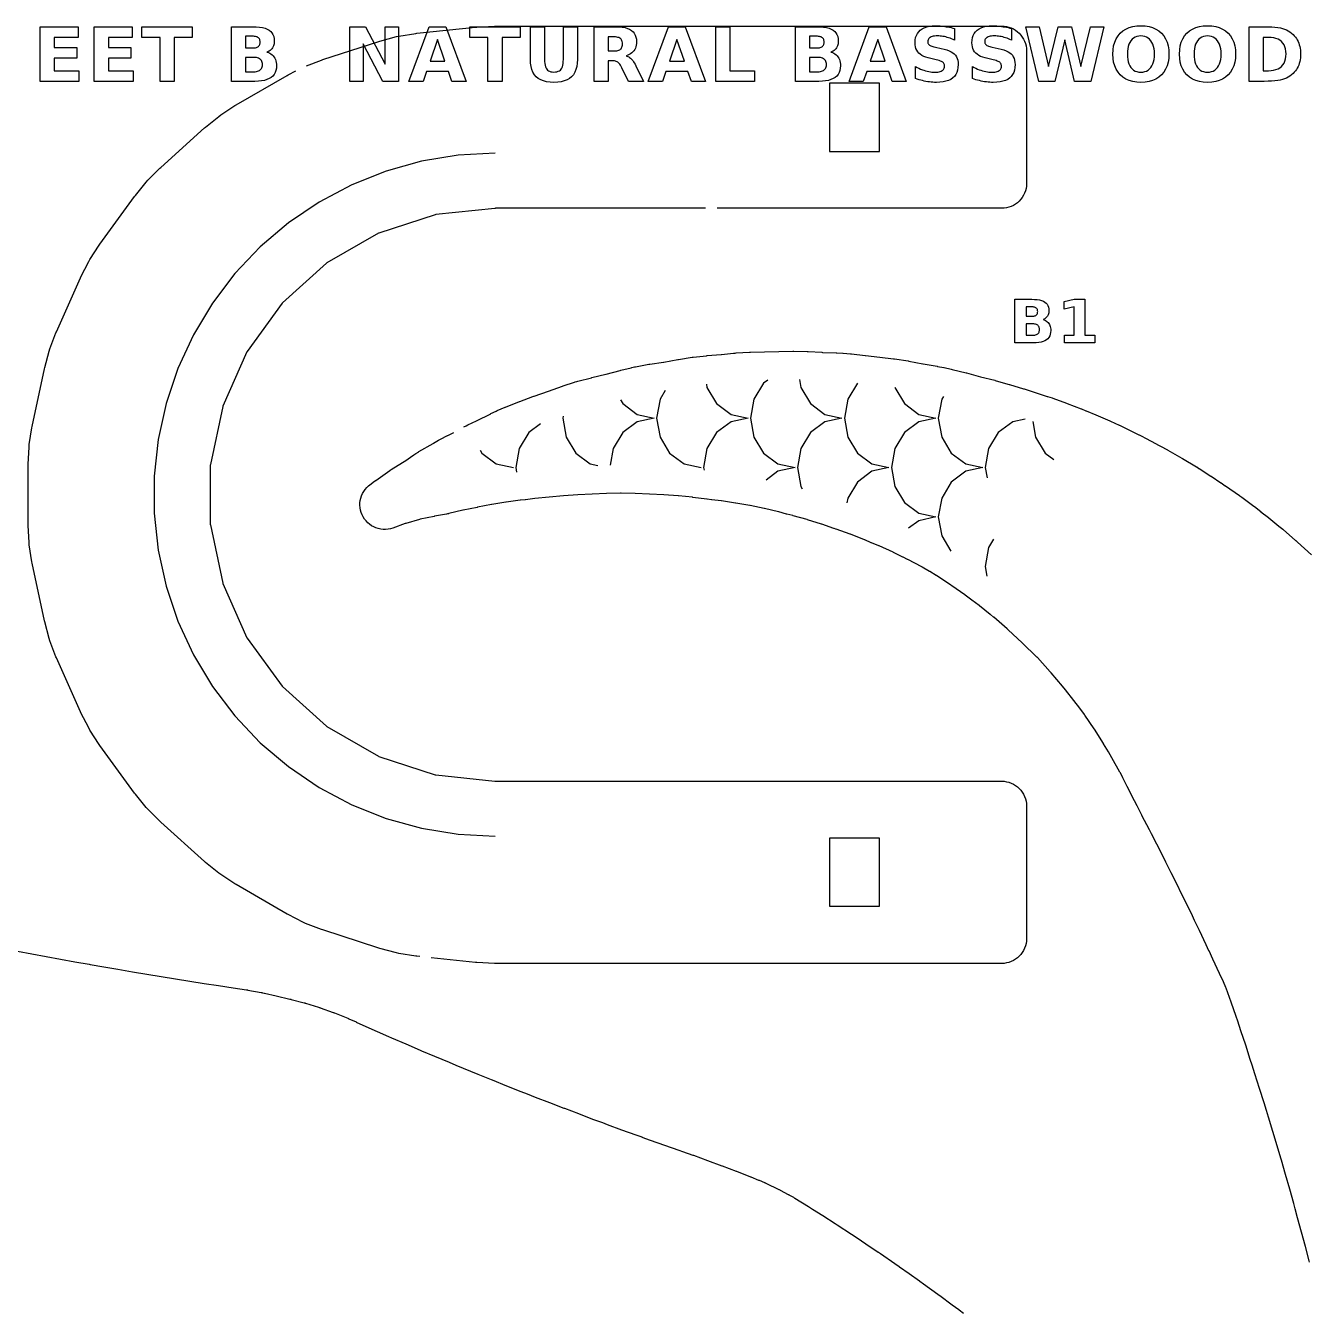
# Model space of a CAD drawing. Header units: millimetres. Extents: x 1 to 297, y 5 to 290.
# Drawn here: x 81.9 to 153.3, y 218.5 to 290.1 of the extents above; entities that cross this region are included whole.
import ezdxf

# ---------------------------------------------------------------- set-up
doc = ezdxf.new("R2010")
doc.units = ezdxf.units.MM
for name, color, linetype in [('CUT', 1, 'CONTINUOUS'), ('ENGRAVE', 5, 'CONTINUOUS'), ('SCORE', 7, 'CONTINUOUS')]:
    doc.layers.add(name, color=color, linetype=linetype)

msp = doc.modelspace()

# ---------------------------------------------------------------- linework, layer by layer
at = {"layer": 'CUT', "color": 1}
for points in [[(97.4997, 287.8612), (98.3443, 288.1855), (98.4103, 288.2088), (101.5286, 289.222), (101.5958, 289.2419), (102.511, 289.4872), (102.6479, 289.5163), (103.5837, 289.6645), (103.6532, 289.6736), (106.914, 290.0164), (106.9838, 290.0218), (107.9631, 290.0732), (108.0331, 290.075), (136.2018, 290.075), (136.3348, 290.0685), (136.4683, 290.0487), (136.5992, 290.0159), (136.7262, 289.9704), (136.8482, 289.9127), (136.964, 289.8433), (137.0723, 289.763), (137.1723, 289.6723), (137.263, 289.5723), (137.3433, 289.464), (137.4127, 289.3482), (137.4704, 289.2262), (137.5159, 289.0992), (137.5487, 288.9683), (137.5685, 288.8348), (137.575, 288.7018), (137.575, 281.3082), (137.5685, 281.1752), (137.5487, 281.0417), (137.5159, 280.9108), (137.4704, 280.7838), (137.4127, 280.6618), (137.3433, 280.546), (137.263, 280.4377), (137.1723, 280.3377), (137.0723, 280.247), (136.964, 280.1667), (136.8482, 280.0973), (136.7262, 280.0396), (136.5992, 279.9941), (136.4683, 279.9613), (136.3348, 279.9415), (136.2018, 279.935), (120.3532, 279.935)], [(103.8061, 238.3103), (103.6532, 238.3264), (103.5837, 238.3355), (102.6479, 238.4837), (102.511, 238.5128), (101.5958, 238.7581), (101.5286, 238.778), (98.4103, 239.7912), (98.3443, 239.8145), (97.4597, 240.1541), (97.3318, 240.211), (96.4876, 240.6412), (96.4261, 240.6746), (93.5866, 242.314), (93.5269, 242.3506), (92.7322, 242.8666), (92.619, 242.9489), (91.8826, 243.5452), (91.8294, 243.5907), (89.3928, 245.7846), (89.342, 245.8328), (88.672, 246.5028), (88.5783, 246.6068), (87.982, 247.3432), (87.9394, 247.3987), (86.0122, 250.0513), (85.9725, 250.109), (85.4565, 250.9037), (85.3865, 251.0249), (84.9563, 251.8691), (84.9262, 251.9323), (83.5926, 254.9277), (83.5658, 254.9923), (83.2262, 255.8769), (83.183, 256.0101), (82.9377, 256.9253), (82.9214, 256.9934), (82.2397, 260.2005), (82.2269, 260.2693), (82.0787, 261.2052), (82.0641, 261.3444), (82.0145, 262.2906), (82.0126, 262.3606), (82.0126, 265.6394), (82.0145, 265.7094), (82.0641, 266.6556), (82.0787, 266.7948), (82.2269, 267.7307), (82.2397, 267.7995), (82.9214, 271.0066), (82.9377, 271.0747), (83.183, 271.9899), (83.2262, 272.1231), (83.5658, 273.0077), (83.5926, 273.0723), (84.9262, 276.0677), (84.9563, 276.1309), (85.3865, 276.9751), (85.4565, 277.0963), (85.9725, 277.891), (86.0122, 277.9487), (87.9394, 280.6013), (87.982, 280.6568), (88.5783, 281.3932), (88.672, 281.4972), (89.342, 282.1672), (89.3928, 282.2154), (91.8294, 284.4093), (91.8826, 284.4548), (92.619, 285.0511), (92.7322, 285.1334), (93.5269, 285.6494), (93.5866, 285.686), (96.4261, 287.3254), (96.4876, 287.3588), (96.9155, 287.5769)], [(119.7032, 279.935), (108.018, 279.935), (108.0037, 279.9346), (107.9886, 279.9334), (104.701, 279.5879), (104.6738, 279.5822), (101.5322, 278.5614), (101.5068, 278.5501), (98.646, 276.8984), (98.6236, 276.8821), (96.1687, 274.6718), (96.1501, 274.6512), (94.2085, 271.9787), (94.1946, 271.9547), (92.851, 268.9369), (92.8424, 268.9105), (92.1556, 265.6794), (92.1526, 265.6518), (92.1526, 262.3485), (92.1555, 262.3208), (92.8423, 259.0897), (92.8509, 259.0633), (94.1945, 256.0455), (94.2083, 256.0215), (96.15, 253.349), (96.1685, 253.3284), (98.6234, 251.118), (98.6458, 251.1017), (101.5066, 249.45), (101.532, 249.4387), (104.6736, 248.4179), (104.7008, 248.4121), (107.9889, 248.0665), (108.0032, 248.0654), (108.0183, 248.065), (136.2018, 248.065), (136.3348, 248.0585), (136.4683, 248.0387), (136.5992, 248.0059), (136.7262, 247.9604), (136.8482, 247.9027), (136.964, 247.8333), (137.0723, 247.753), (137.1723, 247.6623), (137.263, 247.5623), (137.3433, 247.454), (137.4127, 247.3382), (137.4704, 247.2162), (137.5159, 247.0892), (137.5487, 246.9583), (137.5685, 246.8248), (137.575, 246.6918), (137.575, 239.2982), (137.5685, 239.1652), (137.5487, 239.0317), (137.5159, 238.9008), (137.4704, 238.7738), (137.4127, 238.6518), (137.3433, 238.536), (137.263, 238.4277), (137.1723, 238.3277), (137.0723, 238.237), (136.964, 238.1567), (136.8482, 238.0873), (136.7262, 238.0296), (136.5992, 237.9841), (136.4683, 237.9513), (136.3348, 237.9315), (136.2018, 237.925), (108.0331, 237.925), (107.9631, 237.9268), (106.9838, 237.9782), (106.914, 237.9836), (104.4526, 238.2424)], [(106.2706, 267.7716), (106.3962, 267.8432), (106.4792, 267.8868), (106.9629, 268.1193), (107.7629, 268.5114), (107.7716, 268.5156), (108.0572, 268.6531), (108.122, 268.6821), (108.5587, 268.8644), (108.5851, 268.8751), (109.3659, 269.1816), (109.3801, 269.1871), (110.1027, 269.4612), (110.1526, 269.4791), (110.1717, 269.4855), (110.9706, 269.759), (110.9797, 269.7622), (111.7596, 270.043), (111.7915, 270.0541), (112.4281, 270.2652), (112.4663, 270.2773), (112.555, 270.3038), (112.6051, 270.3177), (113.3697, 270.5142), (113.3944, 270.5203), (114.1724, 270.7046), (114.1907, 270.7092), (114.9672, 270.9187), (114.9953, 270.9259), (115.5785, 271.0697), (115.6053, 271.076), (115.7591, 271.1106), (115.8111, 271.1212), (116.5637, 271.2593), (116.6121, 271.2673), (117.3757, 271.3786), (117.3996, 271.3826), (118.1658, 271.5255), (118.2093, 271.5329), (118.9604, 271.6475), (119.0205, 271.6553), (119.7727, 271.7353), (119.8137, 271.739), (120.5815, 271.797), (120.6044, 271.7991), (121.2642, 271.8739), (121.2757, 271.8752), (121.3662, 271.8846), (121.4214, 271.8892), (122.1693, 271.9363), (122.2244, 271.9386), (122.9965, 271.9552), (123.0005, 271.9553), (123.795, 271.97), (124.5717, 271.9885), (124.628, 271.9886), (125.3728, 271.975), (125.4332, 271.9725), (126.1935, 271.9241), (126.2136, 271.9232), (126.9796, 271.8996), (127.0277, 271.8972), (127.3605, 271.875), (127.3646, 271.8747), (127.7785, 271.8457), (127.835, 271.8406), (128.6018, 271.7541), (128.6158, 271.7524), (129.4057, 271.6549), (129.4119, 271.6542), (130.1828, 271.5669), (130.2369, 271.5597), (130.9898, 271.4432), (131.0356, 271.4353), (131.8089, 271.2879), (131.8181, 271.2862), (132.5981, 271.1498), (132.6294, 271.144), (132.979, 271.0742), (132.9863, 271.0728), (133.3872, 270.9905), (133.446, 270.977), (134.2095, 270.7841), (134.2283, 270.7792), (135.015, 270.5681), (135.0229, 270.5661), (135.8049, 270.3674), (135.8336, 270.3598), (136.1453, 270.2732), (136.1523, 270.2712), (136.6096, 270.1415), (136.6326, 270.1347), (137.4079, 269.8996), (137.4372, 269.8903), (138.219, 269.6334), (138.2269, 269.6309), (138.7304, 269.4729), (138.7396, 269.47), (139.0033, 269.3852), (139.0447, 269.3711), (139.8073, 269.0979), (139.8452, 269.0837), (140.6225, 268.7784), (140.6329, 268.7743), (140.8844, 268.6731), (140.9026, 268.6656), (141.4251, 268.4463), (141.4334, 268.4428), (142.2147, 268.1086), (142.2459, 268.0948), (142.7375, 267.8696), (142.7438, 267.8666), (143.0158, 267.7403), (143.0491, 267.7243), (143.8277, 267.336), (143.8399, 267.3299), (144.3473, 267.0704), (144.3622, 267.0626), (144.6314, 266.9207), (144.639, 266.9166), (145.4238, 266.4963), (145.4483, 266.4828), (145.8314, 266.2671), (145.8381, 266.2634), (146.2235, 266.0435), (146.2523, 266.0266), (147.031, 265.5562), (147.0474, 265.5462), (147.1709, 265.4691), (147.1895, 265.4573), (147.8352, 265.0396), (147.8469, 265.0319), (148.3982, 264.667), (148.4125, 264.6574), (148.636, 264.5053), (148.6491, 264.4963), (149.4315, 263.95), (149.4555, 263.9328), (149.5512, 263.8628), (149.5579, 263.8579), (150.2345, 263.3565), (150.2558, 263.3404), (150.6165, 263.0618), (150.6232, 263.0566), (151.0366, 262.733), (151.0568, 262.7169), (151.6169, 262.2608), (151.6238, 262.2552), (151.8357, 262.0803), (151.8609, 262.0589), (152.5518, 261.4594), (152.5586, 261.4535), (152.644, 261.3784), (152.6557, 261.368), (153.4355, 260.6657)], [(153.3275, 221.3005), (153.3068, 221.3797), (153.0962, 222.1784), (152.8822, 222.9781), (152.6647, 223.7782), (152.5278, 224.2759), (152.4445, 224.5778), (152.2213, 225.3769), (151.9938, 226.1773), (151.7639, 226.9762), (151.7287, 227.0965), (151.5266, 227.7775), (151.2888, 228.5737), (151.0429, 229.3759), (150.9285, 229.7448), (150.7946, 230.1756), (150.5433, 230.9749), (150.2882, 231.7755), (150.1287, 232.2714), (150.0305, 232.5763), (149.7726, 233.3735), (149.5082, 234.1765), (149.3293, 234.7196), (149.246, 234.9705), (148.972, 235.771), (148.969, 235.7794), (148.6931, 236.5485), (148.6745, 236.5944), (148.534, 236.9043), (148.3192, 237.3682), (147.9511, 238.164), (147.7327, 238.6274), (147.7315, 238.6299), (147.5744, 238.965), (147.1951, 239.7638), (146.9331, 240.3061), (146.9317, 240.3089), (146.8085, 240.5655), (146.4225, 241.3629), (146.1335, 241.9493), (146.1319, 241.9525), (146.0277, 242.1653), (145.6349, 242.9619), (145.3338, 243.5602), (145.332, 243.5638), (145.232, 243.7641), (144.8301, 244.5612), (144.5343, 245.1362), (144.5322, 245.1403), (144.4198, 245.3606), (144.0026, 246.1612), (143.998, 246.17), (143.7333, 246.6874), (143.5908, 246.9658), (143.1838, 247.7606), (143.1782, 247.7716), (142.9352, 248.2573), (142.9311, 248.2652), (142.7801, 248.5564), (142.7715, 248.5724), (142.3336, 249.3587), (142.3288, 249.3672), (142.1375, 249.6982), (142.1331, 249.7058), (141.8668, 250.1517), (141.856, 250.1691), (141.3511, 250.9536), (141.3444, 250.9639), (141.338, 250.9733), (140.8172, 251.7469), (140.8034, 251.7666), (140.5443, 252.1206), (140.5355, 252.1324), (140.215, 252.549), (139.7439, 253.1496), (139.7387, 253.1561), (139.5867, 253.3444), (139.5743, 253.3593), (138.9466, 254.0885), (138.9404, 254.0955), (138.8951, 254.1466), (138.1794, 254.9417), (138.1662, 254.9559), (138.154, 254.9686), (138.1392, 254.9835), (137.3604, 255.7417), (137.3413, 255.7601), (136.5574, 256.4931), (136.5418, 256.5072), (136.5037, 256.5404), (135.7548, 257.185), (135.7481, 257.1906), (135.5728, 257.3372), (135.5615, 257.3464), (134.9629, 257.8232), (134.9455, 257.8366), (134.5405, 258.1361), (134.5302, 258.1438), (134.1663, 258.4182), (134.1455, 258.4332), (133.4176, 258.936), (133.3624, 258.9736), (132.5699, 259.5038), (132.5489, 259.5172), (132.198, 259.7318), (132.1855, 259.7392), (131.7749, 259.9772), (131.7524, 259.9896), (130.9726, 260.3988), (130.9593, 260.4056), (130.7031, 260.5322), (130.7005, 260.5334), (130.1789, 260.7925), (130.1568, 260.8029), (129.3784, 261.1517), (129.3622, 261.1587), (128.9534, 261.3278), (128.9388, 261.334), (128.5798, 261.4875), (128.5631, 261.4944), (127.7827, 261.8013), (127.7645, 261.8081), (126.9821, 262.0874), (126.969, 262.092), (126.8648, 262.1265), (126.8501, 262.1315), (126.185, 262.3606), (126.1681, 262.3661), (125.3871, 262.61), (125.3702, 262.615), (124.5883, 262.8346), (124.573, 262.8387), (124.2301, 262.9255), (124.2151, 262.9294), (123.7888, 263.0426), (123.7744, 263.0462), (122.9932, 263.2335), (122.9741, 263.2378), (122.195, 263.3985), (122.1769, 263.4019), (121.3961, 263.5386), (121.38, 263.5412), (120.5957, 263.657), (120.5838, 263.6586), (120.0647, 263.7248), (120.0515, 263.7266), (119.7965, 263.7617), (119.7845, 263.7632), (118.9989, 263.8556), (118.9852, 263.8571), (118.2, 263.9316), (118.1874, 263.9327), (117.3998, 263.9912), (117.3902, 263.9918), (116.6005, 264.0379), (116.5918, 264.0384), (115.8028, 264.0732), (115.7919, 264.0736), (115.0156, 264.0941), (114.9843, 264.0941), (114.2078, 264.0749), (114.1972, 264.0746), (113.4079, 264.0414), (113.3994, 264.041), (112.611, 263.9969), (112.5989, 263.9961), (111.8102, 263.9363), (111.8021, 263.9357), (111.0109, 263.8652), (111.0033, 263.8645), (110.2135, 263.7841), (109.6907, 263.7264), (109.6722, 263.7245), (109.423, 263.7005), (109.3949, 263.6971), (108.6189, 263.5861), (108.6042, 263.5838), (107.8185, 263.4518), (107.8077, 263.4499), (107.0206, 263.303), (107.0084, 263.3006), (106.2243, 263.1377), (106.2082, 263.1341), (105.4255, 262.9494), (105.408, 262.9454), (105.3485, 262.9322), (105.2966, 262.9217), (104.6238, 262.8002), (104.6052, 262.7965), (103.8393, 262.6336), (103.7975, 262.6232), (103.0394, 262.4052), (103.0064, 262.3947), (102.3063, 262.1497), (102.1774, 262.1117), (102.0436, 262.0862), (101.9079, 262.0741), (101.7716, 262.0755), (101.6362, 262.0904), (101.5029, 262.1186), (101.3731, 262.1599), (101.248, 262.2138), (101.1288, 262.2798), (101.0168, 262.3573), (100.9129, 262.4455), (100.8183, 262.5435), (100.7339, 262.6504), (100.6604, 262.7651), (100.5987, 262.8866), (100.5493, 263.0136), (100.5127, 263.1448), (100.4893, 263.279), (100.4792, 263.4148), (100.4827, 263.551), (100.4996, 263.6862), (100.5298, 263.8191), (100.573, 263.9483), (100.6287, 264.0726), (100.6965, 264.1907), (100.7757, 264.3016), (100.8654, 264.4041), (100.9635, 264.496), (101.0994, 264.6111), (101.2198, 264.702), (101.3507, 264.7896), (101.3641, 264.7989), (102.1435, 265.3514), (102.1665, 265.3685), (102.2167, 265.4077), (102.3624, 265.5069), (102.9366, 265.8445), (102.9806, 265.873), (103.4804, 266.2278), (103.583, 266.2938), (103.7607, 266.397), (103.7641, 266.399), (104.5561, 266.8557), (104.5675, 266.8624), (104.8524, 267.035), (104.9569, 267.0921), (105.3586, 267.289), (105.3734, 267.2965), (105.697, 267.466)], [(81.4156, 238.6013), (82.2162, 238.4543), (83.0147, 238.3094), (83.8163, 238.1648), (84.6151, 238.0227), (85.413, 237.882), (85.415, 237.8816), (85.4593, 237.8737), (86.2219, 237.7378), (87.0144, 237.6022), (87.8175, 237.466), (88.616, 237.3338), (89.4135, 237.2043), (90.2216, 237.074), (90.2234, 237.0738), (91.0139, 236.9453), (91.8173, 236.8159), (92.616, 236.6908), (93.4191, 236.5681), (94.1765, 236.4571), (94.2003, 236.4534), (94.224, 236.4495), (94.2477, 236.4454), (94.9756, 236.3119), (95.0018, 236.3068), (95.0279, 236.3015), (95.0542, 236.2958), (95.155, 236.2731), (95.1611, 236.2717), (95.818, 236.1206), (96.5884, 235.9426), (96.6081, 235.9378), (96.6278, 235.933), (96.6474, 235.928), (97.3807, 235.7349), (97.4072, 235.7277), (97.4336, 235.7201), (97.46, 235.7123), (98.1821, 235.4901), (98.2119, 235.4806), (98.2416, 235.4707), (98.2712, 235.4604), (98.9878, 235.2027), (99.0137, 235.193), (99.0396, 235.1831), (99.0653, 235.173), (99.7981, 234.8746), (99.8189, 234.8659), (99.8397, 234.857), (99.8603, 234.848), (100.2619, 234.6684), (100.2664, 234.6665), (100.6384, 234.4985), (101.435, 234.1452), (102.065, 233.8687), (102.0668, 233.8679), (102.2378, 233.7926), (103.0314, 233.449), (103.8391, 233.1007), (103.9153, 233.0686), (104.6302, 232.7665), (105.4395, 232.4253), (105.8188, 232.2694), (105.821, 232.2685), (106.2307, 232.0992), (107.0369, 231.7679), (107.7779, 231.4696), (107.7824, 231.4677), (107.8313, 231.4479), (108.6366, 231.1227), (109.4333, 230.8077), (109.7872, 230.6698), (109.7921, 230.6679), (110.2328, 230.4942), (111.034, 230.1826), (111.8306, 229.878), (111.8517, 229.87), (111.8561, 229.8683), (112.6348, 229.5702), (113.4317, 229.2713), (113.9749, 229.0703), (113.9799, 229.0684), (114.2316, 228.9742), (115.033, 228.6781), (115.8321, 228.3883), (116.1621, 228.2706), (116.1643, 228.2698), (116.6296, 228.103), (117.434, 227.8179), (118.2245, 227.5444), (118.2282, 227.5432), (118.4355, 227.4708), (118.4408, 227.4689), (119.01, 227.2674), (119.0204, 227.2637), (119.0307, 227.26), (119.0411, 227.2562), (119.8265, 226.9636), (120.6127, 226.6704), (120.6189, 226.6681), (120.6306, 226.6637), (121.4149, 226.3697), (121.4228, 226.3666), (121.4307, 226.3636), (121.4386, 226.3606), (122.2122, 226.0593), (122.2226, 226.0552), (122.2329, 226.0511), (122.2433, 226.0469), (122.666, 225.8741), (122.674, 225.8708), (122.6819, 225.8675), (122.6898, 225.8642), (122.9887, 225.7375), (123.0167, 225.7253), (123.0445, 225.7128), (123.0721, 225.6999), (123.7932, 225.3548), (123.8202, 225.3415), (123.847, 225.3279), (123.8737, 225.314), (124.3214, 225.0744), (124.332, 225.0686), (124.3426, 225.0628), (124.3532, 225.057), (124.5997, 224.9192), (124.6251, 224.9047), (124.6503, 224.8899), (124.6753, 224.8748), (125.4394, 224.4029), (125.4438, 224.4002), (125.6632, 224.2635), (125.6732, 224.2572), (126.241, 223.8965), (126.9221, 223.4631), (126.933, 223.4561), (127.0409, 223.386), (127.0442, 223.3838), (127.841, 222.8626), (127.8442, 222.8605), (128.1451, 222.6624), (128.1561, 222.6552), (128.6425, 222.3281), (129.326, 221.868), (129.3319, 221.864), (129.3379, 221.8599), (129.3438, 221.8559), (129.4433, 221.7873), (130.2427, 221.2358), (130.4858, 221.0681), (130.4922, 221.0637), (130.4986, 221.0592), (130.5049, 221.0548), (131.0439, 220.6737), (131.6181, 220.2682), (131.6249, 220.2634), (131.6316, 220.2585), (131.6384, 220.2537), (131.845, 220.1039), (132.6443, 219.5256), (132.7238, 219.4681), (132.7308, 219.463), (132.7378, 219.4579), (132.7448, 219.4528), (133.4448, 218.9327), (133.801, 218.6682), (133.8084, 218.6627), (133.8159, 218.657), (133.8233, 218.6514), (134.0667, 218.4653)]]:
    msp.add_lwpolyline(points, dxfattribs=at)
for points in [[(129.395, 283.105), (129.395, 286.895), (126.605, 286.895), (126.605, 283.105), (129.395, 283.105)], [(129.395, 241.105), (129.395, 244.895), (126.605, 244.895), (126.605, 241.105), (129.395, 241.105)]]:
    msp.add_lwpolyline(points, close=True, dxfattribs=at)
at = {"layer": 'ENGRAVE', "color": 5}
for points in [[(133.2421, 289.4238), (133.1617, 289.4473), (133.082, 289.4679), (133.0034, 289.4853), (132.9263, 289.4995), (132.8506, 289.5106), (132.7764, 289.5185), (132.7037, 289.5232), (132.6324, 289.5248), (132.5429, 289.5227), (132.4615, 289.5162), (132.3883, 289.5055), (132.3232, 289.4905), (132.2662, 289.4711), (132.2174, 289.4475), (132.1763, 289.4194), (132.1428, 289.3865), (132.1167, 289.3488), (132.098, 289.3065), (132.0868, 289.2593), (132.0831, 289.2074), (132.0856, 289.1682), (132.0931, 289.132), (132.1057, 289.0988), (132.1233, 289.0686), (132.146, 289.0414), (132.1736, 289.0172), (132.2079, 288.995), (132.2504, 288.9739), (132.301, 288.9539), (132.3599, 288.9349), (132.4269, 288.917), (132.5022, 288.9002), (132.8359, 288.8331), (132.9966, 288.7962), (133.141, 288.7535), (133.2692, 288.7049), (133.3811, 288.6504), (133.4767, 288.5901), (133.5561, 288.5238), (133.6213, 288.4498), (133.6748, 288.3661), (133.7163, 288.2726), (133.746, 288.1694), (133.7638, 288.0565), (133.7697, 287.9338), (133.7614, 287.7735), (133.7366, 287.6274), (133.6952, 287.4957), (133.6372, 287.3782), (133.5627, 287.275), (133.4716, 287.1862), (133.3636, 287.1112), (133.238, 287.05), (133.095, 287.0023), (132.9345, 286.9682), (132.7566, 286.9478), (132.5612, 286.941), (132.4648, 286.9425), (132.3684, 286.9471), (132.2718, 286.9547), (132.1751, 286.9654), (132.0783, 286.9791), (131.9814, 286.9959), (131.8844, 287.0157), (131.7874, 287.0384), (131.6904, 287.0641), (131.5935, 287.0927), (131.4965, 287.1242), (131.3995, 287.1587), (131.3995, 287.8199), (131.4959, 287.7705), (131.5913, 287.7253), (131.6856, 287.6844), (131.7788, 287.6477), (131.871, 287.6152), (131.962, 287.587), (132.052, 287.563), (132.141, 287.5434), (132.2288, 287.5282), (132.3156, 287.5173), (132.4013, 287.5108), (132.4859, 287.5086), (132.568, 287.511), (132.6435, 287.5181), (132.7123, 287.53), (132.7744, 287.5466), (132.8298, 287.568), (132.8786, 287.5941), (132.9202, 287.6246), (132.9543, 287.6592), (132.9808, 287.6978), (132.9997, 287.7406), (133.0111, 287.7874), (133.0149, 287.8382), (133.0123, 287.8839), (133.0046, 287.9259), (132.9918, 287.9644), (132.9738, 287.9992), (132.9506, 288.0304), (132.9223, 288.0579), (132.8864, 288.0833), (132.8402, 288.1077), (132.7837, 288.1312), (132.7171, 288.1538), (132.6402, 288.1755), (132.5531, 288.1963), (132.2499, 288.2634), (132.1048, 288.2992), (131.9733, 288.3414), (131.8555, 288.3901), (131.7512, 288.4452), (131.6606, 288.5067), (131.5836, 288.5747), (131.5193, 288.65), (131.4666, 288.7336), (131.4257, 288.8255), (131.3964, 288.9255), (131.3789, 289.0339), (131.373, 289.1505), (131.3812, 289.2959), (131.4056, 289.4297), (131.4463, 289.5518), (131.5033, 289.6623), (131.5765, 289.7611), (131.666, 289.8483), (131.7708, 289.9229), (131.8898, 289.9839), (132.0231, 290.0314), (132.1706, 290.0653), (132.3323, 290.0857), (132.5083, 290.0924), (132.5921, 290.0914), (132.6767, 290.0883), (132.7621, 290.083), (132.8483, 290.0757), (132.9353, 290.0663), (133.023, 290.0548), (133.1117, 290.0412), (133.2014, 290.0255), (133.2921, 290.0078), (133.3838, 289.9879), (133.4766, 289.9659), (133.5703, 289.9419), (133.5703, 289.299), (133.4872, 289.3348), (133.4048, 289.3675), (133.3231, 289.3972), (133.2421, 289.4238)], [(136.4096, 289.4238), (136.3293, 289.4473), (136.2496, 289.4679), (136.171, 289.4853), (136.0938, 289.4995), (136.0182, 289.5106), (135.944, 289.5185), (135.8712, 289.5232), (135.8, 289.5248), (135.7104, 289.5227), (135.6291, 289.5162), (135.5558, 289.5055), (135.4907, 289.4905), (135.4338, 289.4711), (135.3849, 289.4475), (135.3439, 289.4194), (135.3103, 289.3865), (135.2842, 289.3488), (135.2656, 289.3065), (135.2544, 289.2593), (135.2507, 289.2074), (135.2532, 289.1682), (135.2607, 289.132), (135.2733, 289.0988), (135.2909, 289.0686), (135.3135, 289.0414), (135.3412, 289.0172), (135.3755, 288.995), (135.4179, 288.9739), (135.4686, 288.9539), (135.5275, 288.9349), (135.5945, 288.917), (135.6698, 288.9002), (136.0034, 288.8331), (136.1641, 288.7962), (136.3086, 288.7535), (136.4368, 288.7049), (136.5487, 288.6504), (136.6443, 288.5901), (136.7236, 288.5238), (136.7889, 288.4498), (136.8423, 288.3661), (136.8839, 288.2726), (136.9135, 288.1694), (136.9313, 288.0565), (136.9373, 287.9338), (136.929, 287.7735), (136.9041, 287.6274), (136.8627, 287.4957), (136.8048, 287.3782), (136.7303, 287.275), (136.6392, 287.1862), (136.5311, 287.1112), (136.4056, 287.05), (136.2626, 287.0023), (136.1021, 286.9682), (135.9242, 286.9478), (135.7288, 286.941), (135.6324, 286.9425), (135.5359, 286.9471), (135.4394, 286.9547), (135.3427, 286.9654), (135.2458, 286.9791), (135.1489, 286.9959), (135.0519, 287.0157), (134.955, 287.0384), (134.858, 287.0641), (134.761, 287.0927), (134.664, 287.1242), (134.5671, 287.1587), (134.5671, 287.8199), (134.6635, 287.7705), (134.7589, 287.7253), (134.8532, 287.6844), (134.9464, 287.6477), (135.0385, 287.6152), (135.1296, 287.587), (135.2196, 287.563), (135.3085, 287.5434), (135.3964, 287.5282), (135.4831, 287.5173), (135.5689, 287.5108), (135.6535, 287.5086), (135.7356, 287.511), (135.811, 287.5181), (135.8798, 287.53), (135.9419, 287.5466), (135.9974, 287.568), (136.0461, 287.5941), (136.0878, 287.6246), (136.1219, 287.6592), (136.1484, 287.6978), (136.1673, 287.7406), (136.1787, 287.7874), (136.1825, 287.8382), (136.1799, 287.8839), (136.1722, 287.9259), (136.1593, 287.9644), (136.1413, 287.9992), (136.1182, 288.0304), (136.0899, 288.0579), (136.0539, 288.0833), (136.0077, 288.1077), (135.9513, 288.1312), (135.8846, 288.1538), (135.8077, 288.1755), (135.7206, 288.1963), (135.4175, 288.2634), (135.2724, 288.2992), (135.1409, 288.3414), (135.023, 288.3901), (134.9188, 288.4452), (134.8282, 288.5067), (134.7512, 288.5747), (134.6868, 288.65), (134.6342, 288.7336), (134.5933, 288.8255), (134.564, 288.9255), (134.5465, 289.0339), (134.5406, 289.1505), (134.5487, 289.2959), (134.5732, 289.4297), (134.6139, 289.5518), (134.6708, 289.6623), (134.7441, 289.7611), (134.8336, 289.8483), (134.9384, 289.9229), (135.0574, 289.9839), (135.1906, 290.0314), (135.3381, 290.0653), (135.4999, 290.0857), (135.6759, 290.0924), (135.7597, 290.0914), (135.8443, 290.0883), (135.9297, 290.083), (136.0159, 290.0757), (136.1028, 290.0663), (136.1906, 290.0548), (136.2793, 290.0412), (136.369, 290.0255), (136.4597, 290.0078), (136.5514, 289.9879), (136.6441, 289.9659), (136.7379, 289.9419), (136.7379, 289.299), (136.6548, 289.3348), (136.5724, 289.3675), (136.4907, 289.3972), (136.4096, 289.4238)], [(145.0892, 289.6733), (145.216, 289.5248), (145.3198, 289.3584), (145.4005, 289.1744), (145.4581, 288.9726), (145.4927, 288.753), (145.5042, 288.5157), (145.4927, 288.279), (145.4581, 288.06), (145.4005, 287.8586), (145.3198, 287.6748), (145.216, 287.5086), (145.0892, 287.3601), (144.942, 287.232), (144.7772, 287.1273), (144.5948, 287.0458), (144.3947, 286.9876), (144.1771, 286.9526), (143.9417, 286.941), (143.707, 286.9526), (143.4897, 286.9876), (143.2899, 287.0458), (143.1076, 287.1273), (142.9427, 287.232), (142.7953, 287.3601), (142.6682, 287.5086), (142.5641, 287.6748), (142.4832, 287.8586), (142.4255, 288.06), (142.3908, 288.279), (142.3792, 288.5157), (142.3908, 288.753), (142.4255, 288.9726), (142.4832, 289.1744), (142.5641, 289.3584), (142.6682, 289.5248), (142.7953, 289.6733), (142.9427, 289.8014), (143.1076, 289.9062), (143.2899, 289.9877), (143.4897, 290.0459), (143.707, 290.0808), (143.9417, 290.0924), (144.1771, 290.0808), (144.3947, 290.0459), (144.5948, 289.9877), (144.7772, 289.9062), (144.942, 289.8014), (145.0892, 289.6733)], [(148.7979, 289.6733), (148.9248, 289.5248), (149.0285, 289.3584), (149.1092, 289.1744), (149.1669, 288.9726), (149.2014, 288.753), (149.213, 288.5157), (149.2014, 288.279), (149.1669, 288.06), (149.1092, 287.8586), (149.0285, 287.6748), (148.9248, 287.5086), (148.7979, 287.3601), (148.6508, 287.232), (148.486, 287.1273), (148.3035, 287.0458), (148.1035, 286.9876), (147.8858, 286.9526), (147.6505, 286.941), (147.4157, 286.9526), (147.1985, 286.9876), (146.9987, 287.0458), (146.8163, 287.1273), (146.6514, 287.232), (146.504, 287.3601), (146.3769, 287.5086), (146.2729, 287.6748), (146.192, 287.8586), (146.1342, 288.06), (146.0995, 288.279), (146.088, 288.5157), (146.0995, 288.753), (146.1342, 288.9726), (146.192, 289.1744), (146.2729, 289.3584), (146.3769, 289.5248), (146.504, 289.6733), (146.6514, 289.8014), (146.8163, 289.9062), (146.9987, 289.9877), (147.1985, 290.0459), (147.4157, 290.0808), (147.6505, 290.0924), (147.8858, 290.0808), (148.1035, 290.0459), (148.3035, 289.9877), (148.486, 289.9062), (148.6508, 289.8014), (148.7979, 289.6733)], [(84.7185, 288.8799), (84.7185, 288.2878), (83.4673, 288.2878), (83.4673, 287.592), (84.8426, 287.592), (84.8426, 287), (82.684, 287), (82.684, 290.0375), (84.7979, 290.0375), (84.7979, 289.4455), (83.4673, 289.4455), (83.4673, 288.8799), (84.7185, 288.8799)], [(87.7314, 288.2878), (86.4802, 288.2878), (86.4802, 287.592), (87.8556, 287.592), (87.8556, 287), (85.6969, 287), (85.6969, 290.0375), (87.8108, 290.0375), (87.8108, 289.4455), (86.4802, 289.4455), (86.4802, 288.8799), (87.7314, 288.8799), (87.7314, 288.2878)], [(89.3569, 289.4455), (88.3477, 289.4455), (88.3477, 290.0375), (91.1472, 290.0375), (91.1472, 289.4455), (90.1401, 289.4455), (90.1401, 287), (89.3569, 287), (89.3569, 289.4455)], [(95.7404, 288.2867), (95.7749, 288.2135), (95.8018, 288.1353), (95.8211, 288.0521), (95.8326, 287.9639), (95.8364, 287.8708), (95.8282, 287.7305), (95.8034, 287.6027), (95.7622, 287.4873), (95.7044, 287.3843), (95.6301, 287.2938), (95.5394, 287.2157), (95.4318, 287.1498), (95.307, 287.0958), (95.165, 287.0539), (95.0059, 287.024), (94.8296, 287.006), (94.6361, 287), (93.336, 287), (93.336, 290.0375), (94.512, 290.0375), (94.7132, 290.0322), (94.895, 290.0163), (95.0575, 289.9897), (95.2005, 289.9525), (95.3242, 289.9047), (95.4285, 289.8463), (95.5152, 289.7761), (95.5862, 289.6932), (95.6414, 289.5976), (95.6808, 289.4891), (95.7044, 289.3679), (95.7123, 289.2339), (95.7094, 289.1618), (95.7008, 289.0934), (95.6864, 289.0287), (95.6662, 288.9676), (95.6403, 288.9102), (95.6086, 288.8565), (95.5714, 288.8068), (95.529, 288.7617), (95.4814, 288.7209), (95.4286, 288.6847), (95.3706, 288.6529), (95.3075, 288.6256), (95.3884, 288.5977), (95.463, 288.563), (95.5312, 288.5213), (95.5932, 288.4728), (95.6488, 288.4173), (95.6981, 288.355), (95.7404, 288.2867)], [(94.8334, 288.943), (94.8626, 288.9722), (94.8865, 289.0058), (94.9051, 289.0437), (94.9184, 289.0858), (94.9264, 289.1323), (94.929, 289.183), (94.9264, 289.2332), (94.9184, 289.2792), (94.9051, 289.3211), (94.8865, 289.3589), (94.8626, 289.3925), (94.8334, 289.4221), (94.7991, 289.4473), (94.7597, 289.4679), (94.7154, 289.4839), (94.6661, 289.4953), (94.6119, 289.5022), (94.5527, 289.5045), (94.1193, 289.5045), (94.1193, 288.8616), (94.5527, 288.8616), (94.6119, 288.8638), (94.6661, 288.8706), (94.7154, 288.8819), (94.7597, 288.8977), (94.7991, 288.9181), (94.8334, 288.943)], [(102.6353, 287), (101.7604, 287), (100.6557, 289.0833), (100.6557, 287), (99.9131, 287), (99.9131, 290.0375), (100.7879, 290.0375), (101.8927, 287.9542), (101.8927, 290.0375), (102.6353, 290.0375), (102.6353, 287)], [(106.3888, 287), (105.6014, 287), (105.4102, 287.5534), (104.1854, 287.5534), (103.9921, 287), (103.2048, 287), (104.3298, 290.0375), (105.2637, 290.0375), (106.3888, 287)], [(107.6052, 289.4455), (106.5961, 289.4455), (106.5961, 290.0375), (109.3956, 290.0375), (109.3956, 289.4455), (108.3885, 289.4455), (108.3885, 287), (107.6052, 287), (107.6052, 289.4455)], [(110.7812, 287.8939), (110.8051, 287.8102), (110.8359, 287.7384), (110.8735, 287.6785), (110.9188, 287.6291), (110.9728, 287.5887), (111.0355, 287.5572), (111.1068, 287.5347), (111.1867, 287.5213), (111.2753, 287.5168), (111.3645, 287.5213), (111.445, 287.5347), (111.5167, 287.5572), (111.5796, 287.5887), (111.6337, 287.6291), (111.6792, 287.6785), (111.7168, 287.7384), (111.7475, 287.8102), (111.7715, 287.8939), (111.7886, 287.9896), (111.7988, 288.0971), (111.8022, 288.2166), (111.8022, 290.0375), (112.5855, 290.0375), (112.5855, 288.2166), (112.5765, 288.0108), (112.5496, 287.8233), (112.5047, 287.6541), (112.4418, 287.5032), (112.3609, 287.3706), (112.262, 287.2563), (112.1448, 287.16), (112.0086, 287.0812), (111.8536, 287.0198), (111.6797, 286.976), (111.487, 286.9498), (111.2753, 286.941), (111.0643, 286.9498), (110.872, 286.976), (110.6985, 287.0198), (110.5438, 287.0812), (110.4078, 287.16), (110.2906, 287.2563), (110.1918, 287.3706), (110.1109, 287.5032), (110.048, 287.6541), (110.0031, 287.8233), (109.9761, 288.0108), (109.9671, 288.2166), (109.9671, 290.0375), (110.7504, 290.0375), (110.7504, 288.2166), (110.7538, 288.0971), (110.7641, 287.9896), (110.7812, 287.8939)], [(115.2335, 289.9872), (115.3713, 289.948), (115.4912, 289.8976), (115.5934, 289.8361), (115.6789, 289.7625), (115.7488, 289.6758), (115.8032, 289.5762), (115.842, 289.4636), (115.8654, 289.3379), (115.8731, 289.1993), (115.8691, 289.1019), (115.857, 289.0105), (115.8368, 288.9252), (115.8085, 288.8457), (115.7721, 288.7723), (115.7277, 288.7049), (115.6751, 288.6433), (115.6143, 288.5874), (115.5453, 288.5371), (115.4681, 288.4924), (115.3828, 288.4534), (115.2892, 288.4201), (115.3419, 288.4053), (115.3926, 288.3854), (115.4416, 288.3603), (115.4886, 288.3301), (115.5338, 288.2948), (115.5771, 288.2543), (115.6196, 288.2075), (115.6622, 288.1533), (115.705, 288.0918), (115.748, 288.0228), (115.7912, 287.9464), (115.8345, 287.8626), (116.2597, 287), (115.4255, 287), (115.0553, 287.7548), (115.0179, 287.8267), (114.9803, 287.8907), (114.9426, 287.9466), (114.9047, 287.9944), (114.8666, 288.0343), (114.8284, 288.0661), (114.788, 288.0916), (114.7433, 288.1124), (114.6944, 288.1286), (114.6412, 288.1402), (114.5838, 288.1472), (114.5222, 288.1495), (114.3005, 288.1495), (114.3005, 287), (113.5172, 287), (113.5172, 290.0375), (114.7135, 290.0375), (114.9046, 290.0319), (115.078, 290.0151), (115.2335, 289.9872)], [(115.0157, 288.816), (115.0424, 288.8564), (115.0631, 288.9033), (115.078, 288.9567), (115.0869, 289.0168), (115.0898, 289.0833), (115.0869, 289.1492), (115.078, 289.2086), (115.0631, 289.2614), (115.0424, 289.3076), (115.0157, 289.3473), (114.983, 289.3804), (114.9436, 289.4077), (114.8963, 289.4301), (114.8414, 289.4475), (114.7787, 289.4599), (114.7082, 289.4674), (114.63, 289.4699), (114.3005, 289.4699), (114.3005, 288.6907), (114.63, 288.6907), (114.7082, 288.6932), (114.7787, 288.7008), (114.8414, 288.7136), (114.8963, 288.7314), (114.9436, 288.7543), (114.983, 288.7822), (115.0157, 288.816)], [(119.7141, 287), (118.9268, 287), (118.7355, 287.5534), (117.5107, 287.5534), (117.3175, 287), (116.5301, 287), (117.6552, 290.0375), (118.589, 290.0375), (119.7141, 287)], [(120.2836, 287), (120.2836, 290.0375), (121.0669, 290.0375), (121.0669, 287.592), (122.4422, 287.592), (122.4422, 287), (120.2836, 287)], [(127.1269, 288.2867), (127.1615, 288.2135), (127.1884, 288.1353), (127.2076, 288.0521), (127.2191, 287.9639), (127.223, 287.8708), (127.2147, 287.7305), (127.19, 287.6027), (127.1487, 287.4873), (127.091, 287.3843), (127.0167, 287.2938), (126.9259, 287.2157), (126.8183, 287.1498), (126.6936, 287.0958), (126.5516, 287.0539), (126.3925, 287.024), (126.2161, 287.006), (126.0226, 287), (124.7226, 287), (124.7226, 290.0375), (125.8985, 290.0375), (126.0997, 290.0322), (126.2816, 290.0163), (126.444, 289.9897), (126.5871, 289.9525), (126.7108, 289.9047), (126.8151, 289.8463), (126.9018, 289.7761), (126.9727, 289.6932), (127.0279, 289.5976), (127.0673, 289.4891), (127.091, 289.3679), (127.0989, 289.2339), (127.096, 289.1618), (127.0873, 289.0934), (127.0729, 289.0287), (127.0528, 288.9676), (127.0268, 288.9102), (126.9951, 288.8565), (126.9579, 288.8068), (126.9155, 288.7617), (126.868, 288.7209), (126.8152, 288.6847), (126.7572, 288.6529), (126.694, 288.6256), (126.7749, 288.5977), (126.8495, 288.563), (126.9178, 288.5213), (126.9797, 288.4728), (127.0354, 288.4173), (127.0846, 288.355), (127.1269, 288.2867)], [(126.22, 288.943), (126.2492, 288.9722), (126.2731, 289.0058), (126.2917, 289.0437), (126.305, 289.0858), (126.3129, 289.1323), (126.3156, 289.183), (126.3129, 289.2332), (126.305, 289.2792), (126.2917, 289.3211), (126.2731, 289.3589), (126.2492, 289.3925), (126.22, 289.4221), (126.1856, 289.4473), (126.1463, 289.4679), (126.102, 289.4839), (126.0527, 289.4953), (125.9984, 289.5022), (125.9392, 289.5045), (125.5059, 289.5045), (125.5059, 288.8616), (125.9392, 288.8616), (125.9984, 288.8638), (126.0527, 288.8706), (126.102, 288.8819), (126.1463, 288.8977), (126.1856, 288.9181), (126.22, 288.943)], [(130.0996, 287), (129.9084, 287.5534), (128.6836, 287.5534), (128.4903, 287), (127.703, 287), (128.828, 290.0375), (129.7619, 290.0375), (130.887, 287), (130.0996, 287)], [(141.1302, 290.0375), (141.8748, 290.0375), (141.1587, 287), (140.2554, 287), (139.704, 289.3092), (139.1588, 287), (138.2555, 287), (137.5332, 290.0375), (138.2839, 290.0375), (138.8088, 287.8301), (139.3297, 290.0375), (140.0845, 290.0375), (140.6053, 287.8301), (141.1302, 290.0375)], [(143.3863, 289.2603), (143.326, 289.1662), (143.2767, 289.06), (143.2383, 288.9419), (143.2109, 288.8118), (143.1944, 288.6698), (143.189, 288.5157), (143.1944, 288.3623), (143.2109, 288.2207), (143.2383, 288.091), (143.2767, 287.9732), (143.326, 287.8672), (143.3863, 287.7731), (143.4566, 287.6923), (143.5357, 287.6262), (143.6238, 287.5747), (143.7209, 287.538), (143.8268, 287.516), (143.9417, 287.5086), (144.0572, 287.516), (144.1637, 287.538), (144.2611, 287.5747), (144.3495, 287.6262), (144.4289, 287.6923), (144.4992, 287.7731), (144.5595, 287.8672), (144.6088, 287.9732), (144.6472, 288.091), (144.6746, 288.2207), (144.6911, 288.3623), (144.6965, 288.5157), (144.6911, 288.6698), (144.6746, 288.8118), (144.6472, 288.9419), (144.6088, 289.06), (144.5595, 289.1662), (144.4992, 289.2603), (144.4289, 289.3412), (144.3495, 289.4073), (144.2611, 289.4587), (144.1637, 289.4954), (144.0572, 289.5175), (143.9417, 289.5248), (143.8268, 289.5175), (143.7209, 289.4954), (143.6238, 289.4587), (143.5357, 289.4073), (143.4566, 289.3412), (143.3863, 289.2603)], [(147.0951, 289.2603), (147.0348, 289.1662), (146.9854, 289.06), (146.947, 288.9419), (146.9196, 288.8118), (146.9032, 288.6698), (146.8977, 288.5157), (146.9032, 288.3623), (146.9196, 288.2207), (146.947, 288.091), (146.9854, 287.9732), (147.0348, 287.8672), (147.0951, 287.7731), (147.1653, 287.6923), (147.2445, 287.6262), (147.3326, 287.5747), (147.4296, 287.538), (147.5356, 287.516), (147.6505, 287.5086), (147.766, 287.516), (147.8725, 287.538), (147.9699, 287.5747), (148.0583, 287.6262), (148.1376, 287.6923), (148.2079, 287.7731), (148.2682, 287.8672), (148.3176, 287.9732), (148.3559, 288.091), (148.3833, 288.2207), (148.3998, 288.3623), (148.4053, 288.5157), (148.3998, 288.6698), (148.3833, 288.8118), (148.3559, 288.9419), (148.3176, 289.06), (148.2682, 289.1662), (148.2079, 289.2603), (148.1376, 289.3412), (148.0583, 289.4073), (147.9699, 289.4587), (147.8725, 289.4954), (147.766, 289.5175), (147.6505, 289.5248), (147.5356, 289.5175), (147.4296, 289.4954), (147.3326, 289.4587), (147.2445, 289.4073), (147.1653, 289.3412), (147.0951, 289.2603)], [(151.7054, 289.969), (151.8282, 289.9388), (151.9384, 289.9021), (152.0433, 289.8578), (152.1428, 289.8058), (152.2369, 289.7462), (152.3256, 289.679), (152.409, 289.6042), (152.4772, 289.5339), (152.5392, 289.4602), (152.5952, 289.3829), (152.645, 289.3022), (152.6888, 289.2179), (152.7264, 289.1301), (152.7581, 289.0386), (152.784, 288.9432), (152.8042, 288.8438), (152.8186, 288.7404), (152.8273, 288.6331), (152.8302, 288.5218), (152.8273, 288.4093), (152.8186, 288.3008), (152.8042, 288.1965), (152.784, 288.0964), (152.7581, 288.0003), (152.7264, 287.9084), (152.6888, 287.8203), (152.645, 287.7358), (152.5952, 287.6549), (152.5392, 287.5775), (152.4772, 287.5036), (152.409, 287.4333), (152.3249, 287.3585), (152.2354, 287.2913), (152.1405, 287.2317), (152.0401, 287.1797), (151.9343, 287.1354), (151.8231, 287.0987), (151.6997, 287.0685), (151.5572, 287.0439), (151.3958, 287.0247), (151.2154, 287.011), (151.0161, 287.0027), (150.7977, 287), (149.9717, 287), (149.9717, 290.0375), (150.7977, 290.0375), (151.0185, 290.0348), (151.2196, 290.0266), (151.4012, 290.0128), (151.5631, 289.9937), (151.7054, 289.969)], [(151.5751, 287.6978), (151.6784, 287.7573), (151.7692, 287.8301), (151.8466, 287.9154), (151.9099, 288.0127), (151.9591, 288.122), (151.9943, 288.2433), (152.0154, 288.3766), (152.0225, 288.5218), (152.0155, 288.6664), (151.9944, 288.799), (151.9594, 288.9196), (151.9103, 289.0282), (151.8473, 289.1248), (151.7702, 289.2095), (151.6797, 289.2816), (151.5765, 289.3406), (151.4604, 289.3865), (151.3316, 289.4193), (151.1901, 289.4389), (151.0357, 289.4455), (150.755, 289.4455), (150.755, 287.592), (151.0357, 287.592), (151.1895, 287.5987), (151.3306, 287.6185), (151.4592, 287.6516), (151.5751, 287.6978)], [(104.3807, 288.1169), (105.2128, 288.1169), (104.7978, 289.3254), (104.3807, 288.1169)], [(117.7061, 288.1169), (118.5382, 288.1169), (118.1231, 289.3254), (117.7061, 288.1169)], [(129.711, 288.1169), (129.296, 289.3254), (128.8789, 288.1169), (129.711, 288.1169)], [(94.9705, 287.6688), (95.0002, 287.7105), (95.0234, 287.7579), (95.0399, 287.8109), (95.0498, 287.8695), (95.0531, 287.9338), (95.0499, 287.9969), (95.04, 288.0544), (95.0236, 288.1065), (95.0007, 288.1531), (94.9712, 288.1942), (94.9351, 288.2299), (94.8925, 288.26), (94.8431, 288.2847), (94.7871, 288.3039), (94.7245, 288.3176), (94.6551, 288.3258), (94.5791, 288.3285), (94.1193, 288.3285), (94.1193, 287.533), (94.5791, 287.533), (94.6545, 287.5358), (94.7234, 287.5441), (94.7859, 287.558), (94.8418, 287.5773), (94.8912, 287.6023), (94.9341, 287.6327), (94.9705, 287.6688)], [(126.357, 287.6688), (126.3868, 287.7105), (126.4099, 287.7579), (126.4265, 287.8109), (126.4364, 287.8695), (126.4397, 287.9338), (126.4364, 287.9969), (126.4266, 288.0544), (126.4102, 288.1065), (126.3873, 288.1531), (126.3578, 288.1942), (126.3217, 288.2299), (126.279, 288.26), (126.2297, 288.2847), (126.1737, 288.3039), (126.111, 288.3176), (126.0417, 288.3258), (125.9657, 288.3285), (125.5059, 288.3285), (125.5059, 287.533), (125.9657, 287.533), (126.0411, 287.5358), (126.11, 287.5441), (126.1724, 287.558), (126.2283, 287.5773), (126.2778, 287.6023), (126.3207, 287.6327), (126.357, 287.6688)], [(138.6804, 273.662), (138.73, 273.6232), (138.7745, 273.5788), (138.8139, 273.529), (138.8477, 273.4743), (138.8754, 273.4157), (138.8969, 273.3532), (138.9123, 273.2866), (138.9215, 273.2161), (138.9246, 273.1416), (138.918, 273.0294), (138.8981, 272.9271), (138.8651, 272.8348), (138.8189, 272.7524), (138.7595, 272.68), (138.6869, 272.6175), (138.6008, 272.5648), (138.501, 272.5216), (138.3874, 272.4881), (138.2601, 272.4641), (138.1191, 272.4498), (137.9643, 272.445), (136.9242, 272.445), (136.9242, 274.875), (137.865, 274.875), (138.026, 274.8707), (138.1714, 274.858), (138.3014, 274.8367), (138.4158, 274.807), (138.5148, 274.7687), (138.5982, 274.722), (138.6676, 274.6659), (138.7244, 274.5996), (138.7685, 274.523), (138.8, 274.4363), (138.819, 274.3393), (138.8253, 274.2321), (138.823, 274.1744), (138.816, 274.1197), (138.8045, 274.0679), (138.7884, 274.019), (138.7676, 273.9731), (138.7423, 273.9302), (138.7125, 273.8904), (138.6786, 273.8543), (138.6405, 273.8217), (138.5983, 273.7927), (138.5519, 273.7673), (138.5014, 273.7454), (138.5661, 273.7231), (138.6258, 273.6953), (138.6804, 273.662)], [(137.9883, 273.9415), (138.0277, 273.9505), (138.0632, 273.9632), (138.0947, 273.9794), (138.1221, 273.9993), (138.1455, 274.0227), (138.1646, 274.0496), (138.1795, 274.0799), (138.1901, 274.1136), (138.1965, 274.1508), (138.1986, 274.1914), (138.1965, 274.2315), (138.1901, 274.2683), (138.1795, 274.3019), (138.1646, 274.3321), (138.1455, 274.359), (138.1221, 274.3826), (138.0947, 274.4028), (138.0632, 274.4193), (138.0277, 274.4321), (137.9883, 274.4412), (137.9449, 274.4467), (137.8975, 274.4485), (137.5509, 274.4485), (137.5509, 273.9342), (137.8975, 273.9342), (137.9449, 273.936), (137.9883, 273.9415)], [(140.2363, 272.8779), (140.2363, 274.4485), (139.6682, 274.3314), (139.6682, 274.7578), (140.233, 274.875), (140.8287, 274.875), (140.8287, 272.8779), (141.3821, 272.8779), (141.3821, 272.445), (139.6829, 272.445), (139.6829, 272.8779), (140.2363, 272.8779)], [(138.0841, 272.8913), (138.1288, 272.9068), (138.1684, 272.9268), (138.2027, 272.9512), (138.2318, 272.98), (138.2556, 273.0134), (138.2741, 273.0513), (138.2873, 273.0937), (138.2953, 273.1406), (138.2979, 273.192), (138.2953, 273.2425), (138.2874, 273.2885), (138.2743, 273.3302), (138.256, 273.3675), (138.2324, 273.4003), (138.2035, 273.4289), (138.1694, 273.453), (138.1299, 273.4727), (138.0851, 273.4881), (138.035, 273.499), (137.9795, 273.5056), (137.9187, 273.5078), (137.5509, 273.5078), (137.5509, 272.8714), (137.9187, 272.8714), (137.979, 272.8736), (138.0342, 272.8803), (138.0841, 272.8913)]]:
    msp.add_lwpolyline(points, close=True, dxfattribs=at)
at = {"layer": 'SCORE', "color": 7}
for points in [[(108, 283), (105.9457, 282.8886), (103.9156, 282.5558), (101.9333, 282.0054), (100.0221, 281.2439), (98.2045, 280.2803), (96.5017, 279.1258), (94.9337, 277.7939), (93.5189, 276.3003), (92.2739, 274.6626), (91.2133, 272.8998), (90.3494, 271.0326), (89.6926, 269.083), (89.2503, 267.0739), (89.0279, 265.0286), (89.0279, 262.9714), (89.2503, 260.9261), (89.6926, 258.917), (90.3494, 256.9674), (91.2133, 255.1002), (92.2739, 253.3374), (93.5189, 251.6997), (94.9337, 250.2061), (96.5017, 248.8742), (98.2045, 247.7197), (100.0221, 246.7561), (101.9333, 245.9946), (103.9156, 245.4442), (105.9457, 245.1114), (108, 245)], [(119.7597, 270.15), (119.7935, 269.9612), (120.33, 269.0691), (121.133, 268.4729), (122.0801, 268.2636)], [(123.1785, 270.3833), (122.9425, 270.2082), (122.406, 269.316), (122.2176, 268.2636), (122.406, 267.2112), (122.9425, 266.3191), (123.7455, 265.7229), (124.6926, 265.5136)], [(124.9386, 270.4077), (125.0185, 269.9612), (125.555, 269.0691), (126.358, 268.4729), (127.3051, 268.2636)], [(128.1791, 270.2168), (128.1675, 270.2082), (127.631, 269.316), (127.4426, 268.2636), (127.631, 267.2112), (128.1675, 266.3191), (128.9705, 265.7229), (129.9176, 265.5136)], [(117.4727, 269.8011), (117.181, 269.316), (116.9926, 268.2636), (117.181, 267.2112), (117.7175, 266.3191), (118.5205, 265.7229), (119.4676, 265.5136)], [(130.2428, 269.965), (130.2435, 269.9612), (130.78, 269.0691), (131.583, 268.4729), (132.5301, 268.2636)], [(132.9501, 269.4724), (132.856, 269.316), (132.6676, 268.2636), (132.856, 267.2112), (133.3925, 266.3191), (134.1955, 265.7229), (135.1426, 265.5136)], [(114.9728, 269.2889), (115.105, 269.0691), (115.908, 268.4729), (116.8551, 268.2636)], [(110.5248, 267.9368), (109.88, 267.4582), (109.3435, 266.566), (109.1551, 265.5136), (109.2005, 265.2601)], [(111.7883, 268.3793), (111.7676, 268.2636), (111.956, 267.2112), (112.4925, 266.3191), (113.2955, 265.7229), (113.7132, 265.6306)], [(116.8551, 268.2636), (115.908, 268.0543), (115.105, 267.4582), (114.5685, 266.566), (114.4055, 265.6553)], [(122.0801, 268.2636), (121.133, 268.0543), (120.33, 267.4582), (119.7935, 266.566), (119.6051, 265.5136), (119.6314, 265.3671)], [(127.3051, 268.2636), (126.358, 268.0543), (125.555, 267.4582), (125.0185, 266.566), (124.8301, 265.5136), (125.0185, 264.4612), (125.0992, 264.327)], [(132.5301, 268.2636), (131.583, 268.0543), (130.78, 267.4582), (130.2435, 266.566), (130.0551, 265.5136), (130.2435, 264.4612), (130.78, 263.5691), (131.583, 262.9729), (132.5301, 262.7636)], [(137.5084, 268.2091), (136.808, 268.0543), (136.005, 267.4582), (135.4685, 266.566), (135.2801, 265.5136), (135.3818, 264.9457)], [(137.9265, 268.0744), (138.081, 267.2112), (138.6175, 266.3191), (139.1017, 265.9596)], [(107.1749, 266.4732), (107.2675, 266.3191), (108.0705, 265.7229), (109.0176, 265.5136)], [(124.6926, 265.5136), (123.7455, 265.3043), (123.0946, 264.8211)], [(129.9176, 265.5136), (128.9705, 265.3043), (128.1675, 264.7082), (127.631, 263.816), (127.5826, 263.5454)], [(135.1426, 265.5136), (134.1955, 265.3043), (133.3925, 264.7082), (132.856, 263.816), (132.6676, 262.7636), (132.856, 261.7112), (133.3655, 260.864)], [(132.5301, 262.7636), (131.583, 262.5543), (131.0176, 262.1345)], [(135.7455, 261.5266), (135.4685, 261.066), (135.2801, 260.0136), (135.3759, 259.4787)]]:
    msp.add_lwpolyline(points, dxfattribs=at)

doc.saveas('drawing.dxf')
